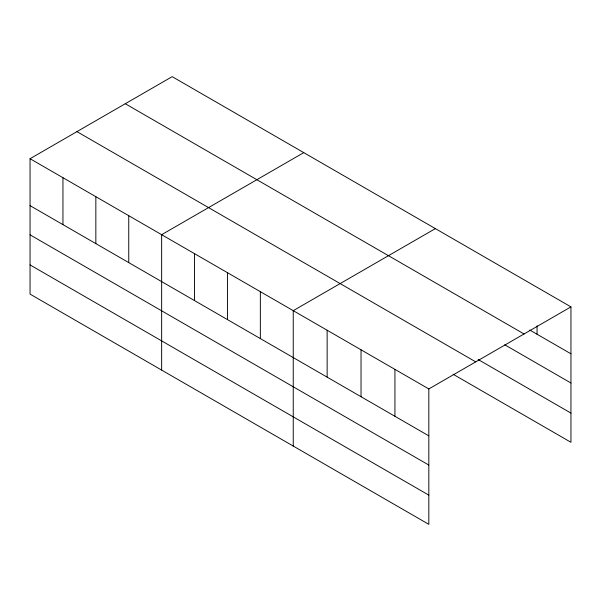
<?xml version="1.0" encoding="UTF-8"?>
<svg xmlns="http://www.w3.org/2000/svg" width="601" height="601" viewBox="0 0 601 601"><rect width="100%" height="100%" fill="white"/><g stroke="black" fill="none" stroke-linecap="round" stroke-linejoin="round"><path stroke-width="0.9" d="M30.05 158.709L428.829 388.945L428.829 524.342L30.05 294.114L30.05 158.709L172.171 76.658L570.95 306.886L570.95 442.291L453.124 374.258M303.768 152.631L161.646 234.69L161.646 370.088M435.364 228.613L293.243 310.664L293.243 446.062M428.829 388.945L570.95 306.886M529.789 330.047L570.95 353.809M125.271 103.733L524.049 333.968M504.772 344.801L570.95 383.01M478.141 359.503L570.95 413.09M76.951 131.634L475.729 361.862M30.05 205.632L428.829 435.86M30.05 234.833L428.829 465.061M30.05 264.913L428.829 495.141M537.054 325.795L537.054 334.239M394.932 369.375L394.932 416.29M361.036 349.805L361.036 396.72M327.139 330.234L327.139 377.158M260.346 291.673L260.346 338.588M227.441 272.674L227.441 319.597M194.544 253.682L194.544 300.605M128.749 215.691L128.749 262.614M95.844 196.7L95.844 243.623M62.947 177.708L62.947 224.624"/></g></svg>
